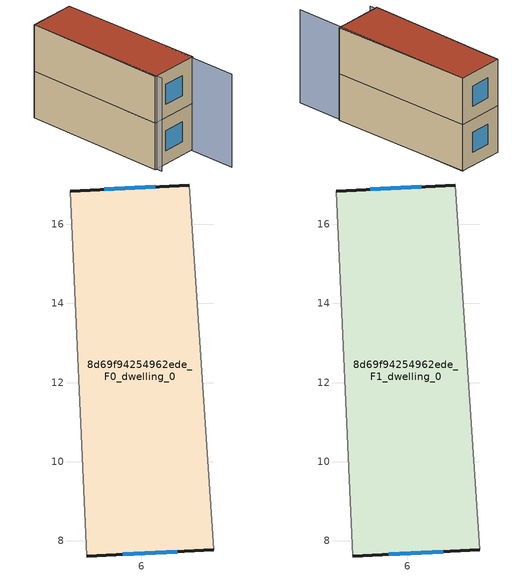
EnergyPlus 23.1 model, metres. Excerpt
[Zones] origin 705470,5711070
8d69f94254962ede_F0_dwelling_0
 floor ground (EU_floor_Construction): 7.21,16.99 7.82,7.77 4.62,7.62 4.21,16.83 z0
 wall outside (EU_wall_Construction): 4.62,7.62 7.82,7.77 / 7.21,16.99 4.21,16.83 z0:3
 wall adiabatic (EU_wall_Construction): 4.21,16.83 4.62,7.62 / 7.82,7.77 7.21,16.99 z0:3
 window (EU_Window_Construction): 5.53,7.66 6.91,7.73 / 6.35,16.94 5.06,16.88 z0.85:2.15
8d69f94254962ede_F1_dwelling_0
 floor to 8d69f94254962ede_F0_dwelling_0 (EU_floor_Construction): 7.21,16.99 7.82,7.77 4.62,7.62 4.21,16.83 z3
 wall outside (EU_wall_Construction): 4.62,7.62 7.82,7.77 / 7.21,16.99 4.21,16.83 z3:6
 wall adiabatic (EU_wall_Construction): 4.21,16.83 4.62,7.62 / 7.82,7.77 7.21,16.99 z3:6
 window (EU_Window_Construction): 5.53,7.66 6.91,7.73 / 6.35,16.94 5.06,16.88 z3.85:5.15
 roof outside (EU_roof_Construction): 7.82,7.77 7.21,16.99 4.21,16.83 4.62,7.62 z6
shading: 7.87,4.72 7.21,16.99 / 4.21,16.83 4.75,7.24 z0:6
[Building]
EU S2 Campaign: North Axis=0; Terrain=City; Solar Distribution=FullExterior
[Site:Location]
London: Latitude=51.5; Longitude=-0.5; Time Zone=0; Elevation=25
[SizingPeriod:WeatherFileDays]
AnnualSizingPeriod: Begin Month=1; Begin Day of Month=1; End Month=12; End Day of Month=31; Day of Week for Start Day=Monday; Use Weather File Daylight Saving Period=No; Use Weather File Rain and Snow Indicators=No
[MATERIAL]
EU_InternalMass_Material: Roughness=MediumRough; Thickness=0.1; Conductivity=1; Density=1800; Specific Heat=900; Thermal Absorptance=0.9; Solar Absorptance=0.7; Visible Absorptance=0.7
[MATERIAL:NOMASS] Roughness=MediumRough; Thermal Absorptance=0.9; Solar Absorptance=0.7; Visible Absorptance=0.7
Name | Thermal Resistance
EU_wall_NoMass | 0.71061
EU_roof_NoMass | 2.41608
EU_floor_NoMass | 1.75078
[WINDOWMATERIAL:SIMPLEGLAZINGSYSTEM]
EU_Window_SimpleGlazing: UFactor=2.64892; Solar Heat Gain Coefficient=0.76; Visible Transmittance=0.76
[CONSTRUCTION]
EU_wall_Construction: EU_wall_NoMass
EU_roof_Construction: EU_roof_NoMass
EU_floor_Construction: EU_floor_NoMass
EU_Window_Construction: EU_Window_SimpleGlazing
EU_InternalMass_Construction: EU_InternalMass_Material
[ZONE] Type=1; Multiplier=1; Ceiling Height=autocalculate; Floor Area=autocalculate; Part of Total Floor Area=Yes
Name | Volume
8d69f94254962ede_F0_dwelling_0 | 85.9497
8d69f94254962ede_F1_dwelling_0 | 85.9482
[INTERNALMASS] Construction=EU_InternalMass_Construction; Surface Area=28.6497
Name | Zone or ZoneList
8d69f94254962ede_F0_dwelling_0_EU_InternalMass | 8d69f94254962ede_F0_dwelling_0
8d69f94254962ede_F1_dwelling_0_EU_InternalMass | 8d69f94254962ede_F1_dwelling_0
[OTHEREQUIPMENT] Fuel Type=Electricity; Design Level Calculation Method=Watts/Area; Power per Zone Floor Area=1; Fraction Latent=0; Fraction Radiant=0; Fraction Lost=0; Carbon Dioxide Generation Rate=0; EndUse Subcategory=EU_Step8_InternalGains
Name | Zone or ZoneList or Space or SpaceList | Schedule
EU_Step8_InternalGain_8d69f94254962ede_F0_dwelling_0_f000 | 8d69f94254962ede_F0_dwelling_0 | EU_Step8_GainSchedule_8d69f94254962ede_F0_dwelling_0_f000
EU_Step8_InternalGain_8d69f94254962ede_F1_dwelling_0_f000 | 8d69f94254962ede_F1_dwelling_0 | EU_Step8_GainSchedule_8d69f94254962ede_F1_dwelling_0_f000
[ZONEVENTILATION:DESIGNFLOWRATE] Schedule=EU_AlwaysOn; Design Flow Rate Calculation Method=AirChanges/Hour; Air Changes per Hour=0.496673; Ventilation Type=Natural; Fan Pressure Rise=0; Fan Total Efficiency=1; Constant Term Coefficient=1; Temperature Term Coefficient=0; Velocity Term Coefficient=0; Velocity Squared Term Coefficient=0; Minimum Indoor Temperature=-100; Maximum Indoor Temperature=100; Delta Temperature=-100; Minimum Outdoor Temperature=-100; Maximum Outdoor Temperature=100; Maximum Wind Speed=40
Name | Zone or ZoneList or Space or SpaceList
EU_ConstantAir_8d69f94254962ede_F0_dwelling_0 | 8d69f94254962ede_F0_dwelling_0
EU_ConstantAir_8d69f94254962ede_F1_dwelling_0 | 8d69f94254962ede_F1_dwelling_0
[HVACTEMPLATE:THERMOSTAT] Constant Heating Setpoint=20; Constant Cooling Setpoint=50
EU_HeatOnly_8d69f94254962ede_F0_dwelling_0; EU_HeatOnly_8d69f94254962ede_F1_dwelling_0
[HVACTEMPLATE:ZONE:IDEALLOADSAIRSYSTEM] System Availability Schedule=EU_AlwaysOn; Maximum Heating Supply Air Temperature=50; Minimum Cooling Supply Air Temperature=13; Maximum Heating Supply Air Humidity Ratio=0.0156; Minimum Cooling Supply Air Humidity Ratio=0.0077; Heating Limit=NoLimit; Cooling Limit=NoLimit; Heating Availability Schedule=EU_AlwaysOn; Cooling Availability Schedule=EU_CoolingOff; Dehumidification Control Type=ConstantSensibleHeatRatio; Cooling Sensible Heat Ratio=0.7; Dehumidification Setpoint=60; Humidification Control Type=None; Humidification Setpoint=30; Outdoor Air Method=None; Outdoor Air Flow Rate per Person=0.00944; Outdoor Air Flow Rate per Zone Floor Area=0; Outdoor Air Flow Rate per Zone=0; Demand Controlled Ventilation Type=None; Outdoor Air Economizer Type=NoEconomizer; Heat Recovery Type=None; Sensible Heat Recovery Effectiveness=0.7; Latent Heat Recovery Effectiveness=0.65
Name | Template Thermostat
8d69f94254962ede_F0_dwelling_0 | EU_HeatOnly_8d69f94254962ede_F0_dwelling_0
8d69f94254962ede_F1_dwelling_0 | EU_HeatOnly_8d69f94254962ede_F1_dwelling_0
[SIZING:ZONE] Zone Cooling Design Supply Air Temperature Input Method=SupplyAirTemperature; Zone Cooling Design Supply Air Temperature=13; Zone Heating Design Supply Air Temperature Input Method=SupplyAirTemperature; Zone Heating Design Supply Air Temperature=50; Zone Cooling Design Supply Air Humidity Ratio=0.008; Zone Heating Design Supply Air Humidity Ratio=0.008; Cooling Design Air Flow Method=DesignDay; Cooling Design Air Flow Rate=0; Cooling Minimum Air Flow per Zone Floor Area=0.000762; Cooling Minimum Air Flow=0; Cooling Minimum Air Flow Fraction=0.2; Heating Design Air Flow Method=DesignDay; Heating Design Air Flow Rate=0; Heating Maximum Air Flow per Zone Floor Area=0.002032; Heating Maximum Air Flow=0.141576; Heating Maximum Air Flow Fraction=0.3; Account for Dedicated Outdoor Air System=No; Dedicated Outdoor Air System Control Strategy=NeutralSupplyAir; Dedicated Outdoor Air Low Setpoint Temperature for Design=autosize; Dedicated Outdoor Air High Setpoint Temperature for Design=autosize; Zone Load Sizing Method=Sensible Load Only No Latent Load; Zone Latent Cooling Design Supply Air Humidity Ratio Input Method=HumidityRatioDifference; Zone Cooling Design Supply Air Humidity Ratio Difference=0.005; Zone Latent Heating Design Supply Air Humidity Ratio Input Method=HumidityRatioDifference; Zone Humidification Design Supply Air Humidity Ratio Difference=0.005
8d69f94254962ede_F0_dwelling_0; 8d69f94254962ede_F1_dwelling_0
[SCHEDULE:CONSTANT]
Name | Hourly Value
EU_AlwaysOn | 1
EU_CoolingOff | 0
[SCHEDULE:FILE] Column Number=1; Rows to Skip at Top=0; Number of Hours of Data=8760; Column Separator=Comma; Interpolate to Timestep=No; Minutes per Item=60; Adjust Schedule for Daylight Savings=Yes
Name | File
EU_Step8_GainSchedule_8d69f94254962ede_F0_dwelling_0_f000 | ../../schedules/8d69f94254962ede/8d69f94254962ede_F0_dwelling_0_f000_gain.csv
EU_Step8_GainSchedule_8d69f94254962ede_F1_dwelling_0_f000 | ../../schedules/8d69f94254962ede/8d69f94254962ede_F1_dwelling_0_f000_gain.csv
